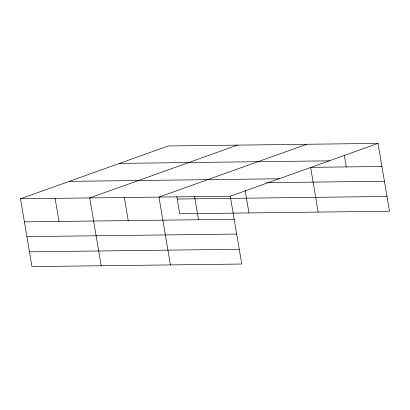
<?xml version="1.0" encoding="UTF-8"?>
<svg xmlns="http://www.w3.org/2000/svg" width="410" height="410" viewBox="0 0 410 410"><rect width="100%" height="100%" fill="white"/><g stroke="black" fill="none" stroke-linecap="round" stroke-linejoin="round"><path stroke-width="0.61" d="M378.03 143.403L230.282 196.216L241.756 264.035L31.97 266.597L20.5 198.778L168.243 145.965L378.03 143.403L389.5 211.222L179.718 213.784L176.807 196.585M237.472 145.119L89.728 197.933L101.198 265.752M306.7 144.274L158.957 197.087L170.427 264.906M119.489 163.39L329.271 160.833M381.935 166.486L310.606 167.357L318.175 212.093M69.254 181.348L279.041 178.786M266.531 182.691L384.431 181.251M20.5 198.778L230.282 196.216M177.217 199.019L387.004 196.462M24.405 221.861L234.187 219.299M26.901 236.621L236.683 234.064M29.474 251.832L239.255 249.275M344.267 155.067L346.271 166.921M245.108 190.266L248.947 212.939M194.622 196.651L198.527 219.734M124.343 197.507L128.248 220.59M55.114 198.353L59.019 221.436"/></g></svg>
